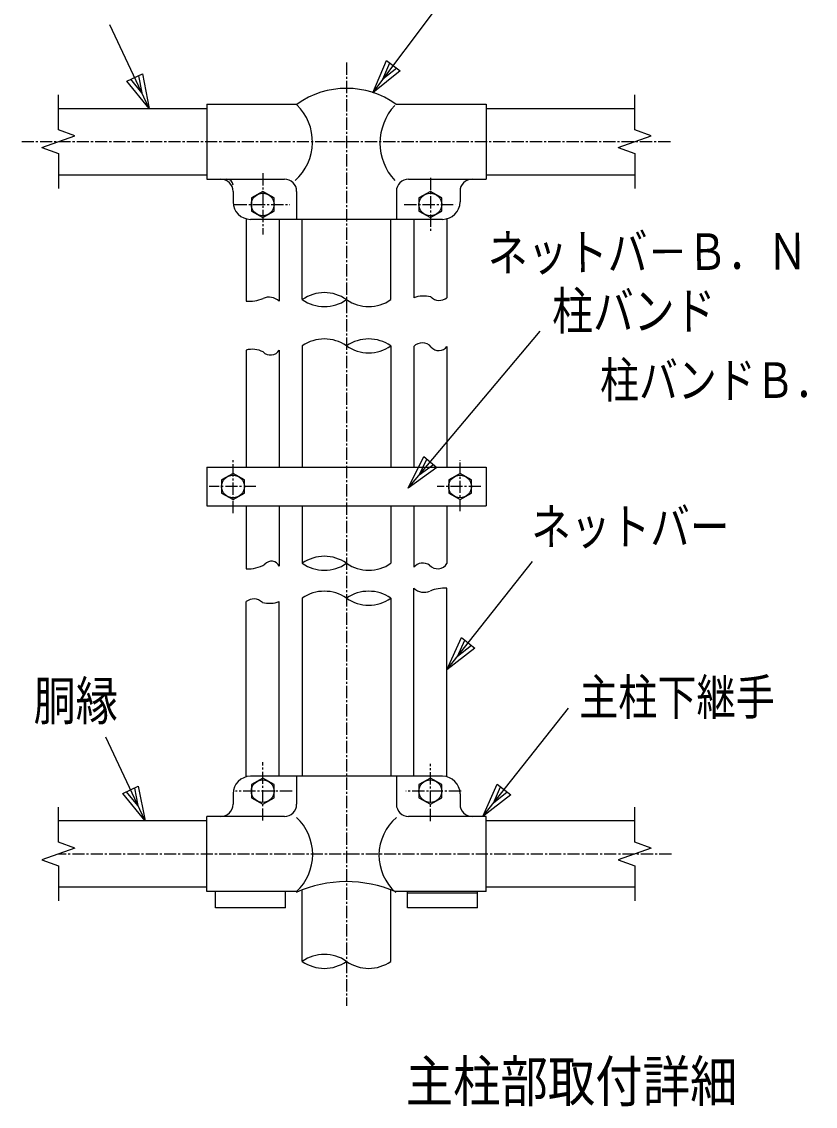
# Model space of a CAD drawing. Units: millimetres, scale not verified. Extents: x -4425 to 4425, y -3150 to 3150.
# Drawn here: x 2455 to 3429, y 843 to 2174 of the extents above; entities that cross this region are included whole.
import ezdxf
from ezdxf.enums import TextEntityAlignment as Align

# ---------------------------------------------------------------- set-up
doc = ezdxf.new("R2010")
doc.units = ezdxf.units.MM
doc.header["$LTSCALE"] = 20
doc.linetypes.add('USER1', pattern=[1.125, 0.75, -0.125, 0.125, -0.125])
for name, color, linetype, lineweight in [('0-3_1', 7, 'Continuous', 25), ('0-4_0', 7, 'Continuous', 25), ('0-5_CENTLN-L', 2, 'USER1', 25)]:
    doc.layers.add(name, color=color, linetype=linetype, lineweight=lineweight)
doc.styles.add('ＭＳ ゴシック', font='')
doc.styles.get('ＭＳ ゴシック').set_extended_font_data('MS Gothic')

# ---------------------------------------------------------------- blocks, each defined once
blk = doc.blocks.new('C0')
at = {"layer": '0-3_1', "color": 4}
blk.add_line((137933.8, 113176.5), (136967.4, 115229), dxfattribs=at)
blk.add_lwpolyline([(137766, 114026), (137933.8, 113176.5), (137386, 113847)], close=True, dxfattribs=at)
blk.add_lwpolyline([(137671, 113981.2), (137754.9, 113556.5), (137481, 113891.8)], dxfattribs=at)
blk = doc.blocks.new('C1')
at = {"layer": '0-3_1', "color": 4}
blk.add_line((137833.8, 95690.8), (136867.4, 97743.2), dxfattribs=at)
blk.add_lwpolyline([(137666, 96540.2), (137833.8, 95690.8), (137286, 96361.3)], close=True, dxfattribs=at)
blk.add_lwpolyline([(137571, 96495.5), (137654.9, 96070.8), (137381, 96406)], dxfattribs=at)
blk = doc.blocks.new('C2')
at = {"layer": '0-3_1', "color": 4}
blk.add_line((143419.2, 113558.4), (144982.4, 115640.3), dxfattribs=at)
blk.add_lwpolyline([(144091.5, 114104), (143419.2, 113558.4), (143755.6, 114356.2)], close=True, dxfattribs=at)
blk.add_lwpolyline([(144007.6, 114167.1), (143671.4, 113894.3), (143839.6, 114293.2)], dxfattribs=at)
blk = doc.blocks.new('C3')
at = {"layer": '0-3_1', "color": 4}
blk.add_line((144291.6, 103855.4), (147529.6, 107712.1), dxfattribs=at)
blk.add_lwpolyline([(144992.6, 104363.7), (144291.6, 103855.4), (144670.9, 104633.7)], close=True, dxfattribs=at)
blk.add_lwpolyline([(144912.2, 104431.2), (144561.7, 104177), (144751.3, 104566.2)], dxfattribs=at)
blk = doc.blocks.new('C4')
at = {"layer": '0-3_1', "color": 4}
blk.add_line((145241, 99399), (147344.1, 102056.1), dxfattribs=at)
blk.add_lwpolyline([(145927, 99927.3), (145241, 99399), (145597.6, 100188)], close=True, dxfattribs=at)
blk.add_lwpolyline([(145844.6, 99992.5), (145501.6, 99728.3), (145680, 100122.8)], dxfattribs=at)
blk = doc.blocks.new('C5')
at = {"layer": '0-3_1', "color": 4}
blk.add_line((146119.5, 95798), (148222.7, 98455.1), dxfattribs=at)
blk.add_lwpolyline([(146805.5, 96326.3), (146119.5, 95798), (146476.2, 96586.9)], close=True, dxfattribs=at)
blk.add_lwpolyline([(146723.2, 96391.4), (146380.2, 96127.3), (146558.5, 96521.8)], dxfattribs=at)

msp = doc.modelspace()

# ---------------------------------------------------------------- linework, layer by layer
at = {"layer": '0-3_1', "color": 2, "linetype": 'USER1'}
for p, q in [((2853.51, 2124.08), (2853.51, 966.4)), ((2750.65, 1988.22), (2750.65, 1913.03)), ((2956.36, 1982.36), (2956.36, 1915.1)), ((2716.12, 1949.8), (2783.75, 1949.8)), ((2924.39, 1949.8), (2987.01, 1949.8)), ((2714.22, 1571.04), (2714.22, 1636.56)), ((2992.79, 1573.24), (2992.79, 1635.83)), ((2742.34, 1603.73), (2685, 1603.73)), ((3018.42, 1603.73), (2964.88, 1603.73)), ((2750.65, 1193.67), (2750.65, 1265.41)), ((2956.36, 1192.94), (2956.36, 1263.21)), ((2786.77, 1229.8), (2717.28, 1229.8)), ((2994.12, 1229.8), (2926.14, 1229.8))]:
    msp.add_line(p, q, dxfattribs=at)
at = {"layer": '0-3_1', "color": 4}
for p, q in [((2499.93, 2041.6), (2499.93, 2084.46)), ((3207.08, 2041.6), (3207.08, 2084.46)), ((2520.07, 2034.27), (2499.93, 2041.6)), ((3227.21, 2034.27), (3207.08, 2041.6)), ((2479.8, 2019.61), (2520.07, 2034.27)), ((3186.94, 2019.61), (3227.21, 2034.27)), ((2520.07, 1159.99), (2479.8, 1145.33)), ((3227.21, 1159.99), (3186.94, 1145.33)), ((2479.8, 1145.33), (2499.93, 1138)), ((3186.94, 1145.33), (3207.08, 1138)), ((2499.93, 1138), (2499.93, 1095.14)), ((3207.08, 1138), (3207.08, 1095.14))]:
    msp.add_line(p, q, dxfattribs=at)
at = {"layer": '0-3_1'}
for p, q in [((2499.93, 2067.66), (2682.08, 2067.66)), ((2682.08, 2073.01), (2682.08, 1980.87)), ((2682.08, 2073.01), (2792.86, 2073.01)), ((2914.15, 2073.01), (3024.93, 2073.01)), ((3024.93, 2073.01), (3024.93, 1980.87)), ((3024.93, 2067.66), (3207.08, 2067.66)), ((2499.93, 1986.23), (2682.08, 1986.23)), ((3024.93, 1986.23), (3207.08, 1986.23)), ((2682.08, 1980.87), (2777.33, 1980.87)), ((2929.68, 1980.87), (3024.93, 1980.87)), ((2714.22, 1965.87), (2714.22, 1953.01)), ((2750.65, 1965.88), (2736.72, 1957.84)), ((2736.72, 1957.84), (2736.72, 1941.76)), ((2764.58, 1957.84), (2750.65, 1965.88)), ((2764.58, 1941.76), (2764.58, 1957.84)), ((2792.33, 1965.87), (2792.33, 1931.59)), ((2914.68, 1965.87), (2914.68, 1931.59)), ((2956.36, 1965.88), (2942.43, 1957.84)), ((2942.43, 1957.84), (2942.43, 1941.76)), ((2970.29, 1957.84), (2956.36, 1965.88)), ((2970.29, 1941.76), (2970.29, 1957.84)), ((2992.79, 1965.87), (2992.79, 1953.01)), ((2730.29, 1931.59), (2730.29, 1831.1)), ((2735.65, 1931.59), (2914.68, 1931.59)), ((2736.72, 1941.76), (2750.65, 1933.72)), ((2750.65, 1933.72), (2764.58, 1941.76)), ((2771, 1931.59), (2771, 1831.1)), ((2799.08, 1833.01), (2799.08, 1931.59)), ((2907.93, 1833.01), (2907.93, 1931.59)), ((2914.15, 1931.59), (2971.36, 1931.59)), ((2936.01, 1931.59), (2936.01, 1835.39)), ((2942.43, 1941.76), (2956.36, 1933.72)), ((2956.36, 1933.72), (2970.29, 1941.76)), ((2976.72, 1931.59), (2976.72, 1835.39)), ((2730.29, 1771.1), (2730.29, 1627.3)), ((2771, 1771.1), (2771, 1627.3)), ((2799.08, 1776.23), (2799.08, 1627.3)), ((2907.93, 1776.23), (2907.93, 1627.3)), ((2936.01, 1775.39), (2936.01, 1627.3)), ((2976.72, 1775.39), (2976.72, 1627.3)), ((2682.08, 1627.3), (2682.08, 1580.16)), ((2714.22, 1619.81), (2700.29, 1611.77)), ((2700.29, 1611.77), (2700.29, 1595.69)), ((2728.15, 1611.77), (2714.22, 1619.81)), ((2728.15, 1595.69), (2728.15, 1611.77)), ((2992.79, 1619.81), (2978.86, 1611.77)), ((2978.86, 1611.77), (2978.86, 1595.69)), ((3006.72, 1611.77), (2992.79, 1619.81)), ((3006.72, 1595.69), (3006.72, 1611.77)), ((2700.29, 1595.69), (2714.22, 1587.65)), ((2714.22, 1587.65), (2728.15, 1595.69)), ((2978.86, 1595.69), (2992.79, 1587.65)), ((2992.79, 1587.65), (3006.72, 1595.69)), ((2682.08, 1580.16), (3024.93, 1580.16)), ((2730.29, 1580.16), (2730.29, 1502.72)), ((2771, 1580.16), (2771, 1505.87)), ((2799.08, 1580.16), (2799.08, 1509.44)), ((2907.93, 1580.16), (2907.93, 1509.44)), ((2936.01, 1580.16), (2936.01, 1504.61)), ((2976.72, 1580.16), (2976.72, 1509.02)), ((2936.01, 1248.01), (2936.01, 1478.78)), ((2976.72, 1248.01), (2976.72, 1478.78)), ((2799.08, 1466.59), (2799.08, 1248.01)), ((2907.93, 1466.59), (2907.93, 1248.01)), ((2730.29, 1248.01), (2730.29, 1462.4)), ((2771, 1248.01), (2771, 1462.4)), ((2971.36, 1248.01), (2735.65, 1248.01)), ((2750.65, 1245.88), (2736.72, 1237.84)), ((2764.58, 1237.84), (2750.65, 1245.88)), ((2792.33, 1248.01), (2792.32, 1213.73)), ((2914.68, 1248.01), (2914.68, 1213.73)), ((2956.36, 1245.88), (2942.43, 1237.84)), ((2970.29, 1237.84), (2956.36, 1245.88)), ((2714.22, 1226.59), (2714.22, 1213.73)), ((2736.72, 1237.84), (2736.72, 1221.76)), ((2764.58, 1221.76), (2764.58, 1237.84)), ((2942.43, 1237.84), (2942.43, 1221.76)), ((2970.29, 1221.76), (2970.29, 1237.84)), ((2992.79, 1226.59), (2992.79, 1213.73)), ((2736.72, 1221.76), (2750.65, 1213.72)), ((2750.65, 1213.72), (2764.58, 1221.76)), ((2942.43, 1221.76), (2956.36, 1213.72)), ((2956.36, 1213.72), (2970.29, 1221.76)), ((2682.08, 1106.59), (2682.08, 1198.73)), ((2777.33, 1198.73), (2682.08, 1198.73)), ((3024.93, 1198.73), (2929.68, 1198.73)), ((3024.93, 1106.59), (3024.93, 1198.73)), ((2682.08, 1193.37), (2499.93, 1193.37)), ((3207.08, 1193.37), (3024.93, 1193.37)), ((2682.08, 1111.94), (2499.93, 1111.94)), ((2793.91, 1106.59), (2682.08, 1106.59)), ((2692.79, 1086.66), (2692.79, 1106.59)), ((2778.51, 1086.66), (2778.5, 1106.59)), ((2799.08, 1020.87), (2799.08, 1108.67)), ((2907.93, 1020.87), (2907.93, 1108.67)), ((3024.93, 1106.59), (2912.6, 1106.59)), ((2928.5, 1086.66), (2928.5, 1106.59)), ((3014.22, 1086.66), (3014.22, 1106.59)), ((3207.08, 1111.94), (3024.93, 1111.94)), ((3014.22, 1104.44), (2928.5, 1104.44)), ((2778.51, 1086.66), (2692.79, 1086.66)), ((3014.22, 1086.66), (2928.5, 1086.66))]:
    msp.add_line(p, q, dxfattribs=at)
at = {"layer": '0-3_1', "color": 4}
for points in [[(2479.8, 2019.61), (2499.93, 2012.28), (2499.93, 1969.43)], [(3186.94, 2019.61), (3207.08, 2012.28), (3207.08, 1969.43)], [(2520.07, 1159.99), (2499.93, 1167.32), (2499.93, 1210.17)], [(3227.21, 1159.99), (3207.08, 1167.32), (3207.08, 1210.17)]]:
    msp.add_lwpolyline(points, dxfattribs=at)
at = {"layer": '0-3_1'}
msp.add_lwpolyline([(2682.08, 1627.3), (3024.93, 1627.3), (3024.93, 1580.16)], dxfattribs=at)
for centre in [(2750.65, 1949.8), (2956.36, 1949.8), (2714.22, 1603.73), (2992.79, 1603.73), (2750.65, 1229.8), (2956.36, 1229.8)]:
    msp.add_circle(centre, 13.93, dxfattribs=at)
for centre, radius, start, end in [((2853.51, 1987.3), 105, 54.71885, 125.28128), ((2748.21, 2026.66), 63.53, 311.73038, 45.80405), ((2961.78, 2025.24), 67.21, 136.84012, 223.16643), ((2699.22, 1965.87), 15, 0, 90), ((2706.72, 1973.37), 7.5, 0, 90), ((2777.33, 1965.87), 15, 0, 90), ((2929.68, 1965.87), 15, 90, 180), ((3007.79, 1965.87), 15, 90, 180), ((2735.65, 1953.01), 21.43, 180, 270), ((2971.36, 1953.01), 21.43, 270, 0), ((2735.65, 1226.59), 21.43, 90, 180), ((2971.36, 1226.59), 21.43, 0, 90), ((2699.22, 1213.73), 15, 270, 0), ((2777.33, 1213.73), 15, 270, 0), ((2929.68, 1213.73), 15, 180, 270), ((3007.79, 1213.73), 15, 180, 270), ((2749.71, 1152.03), 62.28, 313.15747, 46.88696), ((2954.28, 1151.04), 60.94, 130.33827, 228.5688), ((2853.51, 966.4), 152.33, 66.62423, 113.95795)]:
    msp.add_arc(centre, radius, start, end, dxfattribs=at)
at = {"layer": '0-3_1', "color": 4}
for centre, radius, start, end in [((2826.29, 1794.1), 47.49, 55.03597, 124.96473), ((2948.24, 1799.85), 37.58, 76.84252, 108.99897), ((2733.22, 1877.64), 46.63, 266.40433, 292.51282), ((2758.31, 1817.11), 18.89, 47.77401, 112.5283), ((2826.29, 1871.93), 47.49, 235.03528, 304.96435), ((2880.72, 1871.93), 47.49, 235.03604, 304.96481), ((2967.36, 1847.18), 15.05, 225.44725, 308.45767), ((2826.29, 1737.31), 47.49, 55.03597, 124.96473), ((2880.72, 1737.31), 47.49, 55.0352, 124.96473), ((2737.77, 1743.41), 28.68, 62.15757, 105.12089), ((2760.17, 1777.76), 12.72, 224.93881, 328.44345), ((2880.72, 1815.15), 47.49, 235.03604, 304.96481), ((2946.42, 1766.15), 13.92, 38.6186, 138.4232), ((2966.78, 1783.13), 12.6, 221.17502, 322.06772), ((2826.29, 1470.53), 47.49, 55.03597, 124.96473), ((2732.65, 1543.96), 41.31, 266.71991, 300.14752), ((2761.45, 1501.42), 10.54, 24.96084, 139.69595), ((2826.29, 1548.36), 47.49, 235.03528, 304.96435), ((2880.72, 1548.36), 47.49, 235.03604, 304.96481), ((2947.13, 1495.06), 14.66, 55.19426, 139.33984), ((2965.37, 1516.21), 13.44, 222.71982, 327.64319), ((2948.7, 1492.77), 18.89, 227.77408, 292.52838), ((2973.8, 1432.25), 46.63, 86.40426, 112.51273), ((2739.65, 1450.61), 15.05, 45.44718, 128.45758), ((2826.29, 1427.67), 47.49, 55.03597, 124.96473), ((2880.72, 1427.67), 47.49, 55.0352, 124.96473), ((2880.72, 1505.5), 47.49, 235.03604, 304.96481), ((2758.77, 1497.94), 37.58, 256.84259, 288.99902), ((2826.29, 981.96), 47.49, 55.03597, 124.96473), ((2826.29, 1059.79), 47.49, 235.03528, 304.96435), ((2880.72, 1059.79), 47.49, 235.03604, 304.96481)]:
    msp.add_arc(centre, radius, start, end, dxfattribs=at)
at = {"layer": '0-5_CENTLN-L'}
msp.add_line((3252.08, 1152.66), (2499.93, 1152.66), dxfattribs=at)
msp.add_lwpolyline([(2454.93, 2026.94), (2853.51, 2026.94), (3252.08, 2026.94)], dxfattribs=at)

# ---------------------------------------------------------------- block references
at = {"layer": '0-4_0', "xscale": 0.05, "yscale": 0.05}
for name in ['C2', 'C0', 'C3', 'C4', 'C5', 'C1']:
    msp.add_blockref(name, (-4285.33, -3591.17), dxfattribs=at)

# ---------------------------------------------------------------- texts
at = {"layer": '0-3_1', "color": 4, "style": 'ＭＳ ゴシック', "width": 0.8}
msp.add_text('ネットバ－Ｂ．Ｎ', height=44.94, rotation=0.327, dxfattribs=at).set_placement((3026.95, 1854.44), align=Align.BOTTOM_LEFT)
at = {"layer": '0-3_1', "color": 4, "style": 'ＭＳ ゴシック'}
for s, height, width, p in [('柱バンド', 45.92, 0.8, (3105.74, 1782.48)), ('柱バンドＢ．Ｎ', 43.75, 0.8, (3164.65, 1699.26)), ('ネットバー', 44.57, 0.8, (3080.18, 1518.78)), ('胴縁', 47.36, 0.8, (2469.51, 1302.82)), ('主柱下継手', 43.99, 0.8, (3138.99, 1310.07)), ('主柱部取付詳細', 50.15, 0.85, (2926.13, 833.57))]:
    msp.add_text(s, height=height, dxfattribs=dict(at, width=width)).set_placement(p, align=Align.BOTTOM_LEFT)

doc.saveas('drawing.dxf')
